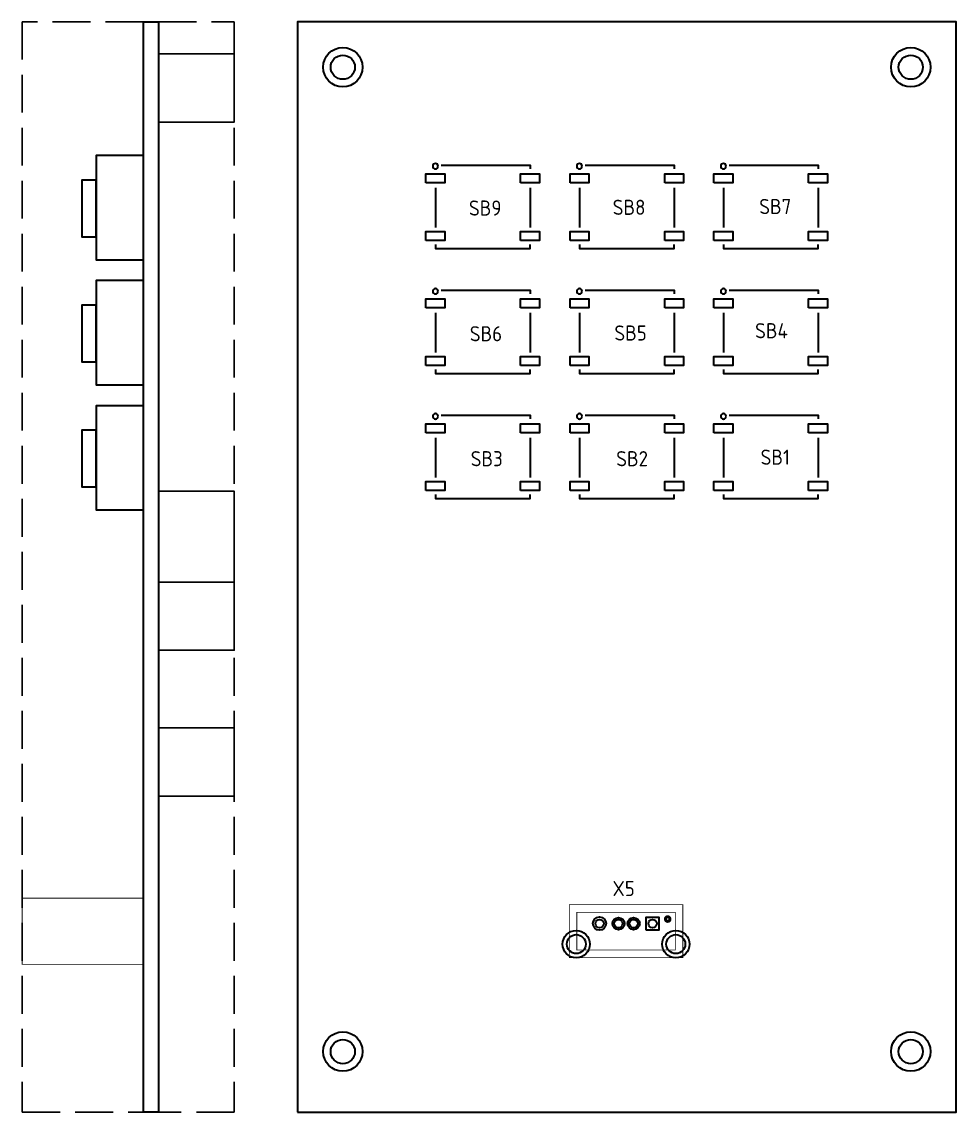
# Model space of a CAD drawing. Header units: millimetres. Extents: x 1200 to 1424, y -2386 to -2242.
# Drawn here: x 1301 to 1424.4, y -2386.3 to -2242.3 of the extents above; entities that cross this region are included whole.
import ezdxf
from ezdxf.enums import TextEntityAlignment as Align

# ---------------------------------------------------------------- set-up
doc = ezdxf.new("R2010")
doc.units = ezdxf.units.MM
doc.linetypes.add('ГОСТ 2.303 4', pattern=[7, 5, -2, 0])
doc.layers.get('0').update_dxf_attribs({"color": 250})
doc.layers.add('BOARD', color=173, linetype='Continuous', lineweight=35)
doc.layers.add('BOTTOM', color=7, linetype='Continuous', lineweight=35)
doc.layers.add('TOP', color=7, linetype='Continuous')
doc.styles.get("Standard").update_dxf_attribs({"font": 'txt.shx'})

# ---------------------------------------------------------------- blocks, each defined once
blk = doc.blocks.new('FIGURE_CIRCLE')
blk.add_circle((0, 0), 0.5)
blk = doc.blocks.new('FIGURE_SQUARE')
blk.add_lwpolyline([(-0.5, -0.5), (-0.5, 0.5), (0.5, 0.5), (0.5, -0.5)], close=True)

msp = doc.modelspace()

# ---------------------------------------------------------------- linework, layer by layer
at = {"layer": 'BOARD'}
for points in [[(1317.06, -2242.28), (1319.06, -2242.28), (1319.06, -2386.28), (1317.06, -2386.28)], [(1337.39, -2386.28), (1424.39, -2386.28), (1424.39, -2242.28), (1337.39, -2242.28)]]:
    msp.add_lwpolyline(points, close=True, dxfattribs=at)
at = {"layer": 'BOTTOM', "ltscale": 100}
for points in [[(1317.06, -2259.96), (1310.81, -2259.96), (1310.81, -2273.71), (1317.06, -2273.71)], [(1310.81, -2263.18), (1308.94, -2263.18), (1308.94, -2270.68), (1310.81, -2270.68)], [(1317.06, -2276.47), (1310.81, -2276.47), (1310.81, -2290.22), (1317.06, -2290.22)], [(1310.81, -2279.69), (1308.94, -2279.69), (1308.94, -2287.19), (1310.81, -2287.19)], [(1317.06, -2292.98), (1310.81, -2292.98), (1310.81, -2306.73), (1317.06, -2306.73)], [(1310.81, -2296.2), (1308.94, -2296.2), (1308.94, -2303.7), (1310.81, -2303.7)]]:
    msp.add_lwpolyline(points, close=True, dxfattribs=at)
at = {"layer": 'BOTTOM'}
for points in [[(1355.98, -2261.36, 1), (1355.26, -2261.36, 1)], [(1375, -2261.36, 1), (1374.28, -2261.36, 1)], [(1394.01, -2261.36, 1), (1393.29, -2261.36, 1)], [(1355.98, -2277.87, 1), (1355.26, -2277.87, 1)], [(1375, -2277.87, 1), (1374.28, -2277.87, 1)], [(1394.01, -2277.87, 1), (1393.29, -2277.87, 1)], [(1355.98, -2294.38, 1), (1355.26, -2294.38, 1)], [(1375, -2294.38, 1), (1374.28, -2294.38, 1)], [(1394.01, -2294.38, 1), (1393.29, -2294.38, 1)]]:
    msp.add_lwpolyline(points, format="xyb", close=True, dxfattribs=at)
for points in [[(1356.37, -2261.21), (1368.12, -2261.21), (1368.12, -2261.71)], [(1375.39, -2261.21), (1387.14, -2261.21), (1387.14, -2261.71)], [(1394.4, -2261.21), (1406.15, -2261.21), (1406.15, -2261.71)], [(1355.62, -2264.21), (1355.62, -2269.46)], [(1368.12, -2264.21), (1368.12, -2269.46)], [(1374.64, -2264.21), (1374.64, -2269.46)], [(1387.14, -2264.21), (1387.14, -2269.46)], [(1393.65, -2264.21), (1393.65, -2269.46)], [(1406.15, -2264.21), (1406.15, -2269.46)], [(1355.62, -2271.71), (1355.62, -2272.21), (1368.12, -2272.21), (1368.12, -2271.71)], [(1374.64, -2271.71), (1374.64, -2272.21), (1387.14, -2272.21), (1387.14, -2271.71)], [(1393.65, -2271.71), (1393.65, -2272.21), (1406.15, -2272.21), (1406.15, -2271.71)], [(1356.37, -2277.72), (1368.12, -2277.72), (1368.12, -2278.22)], [(1375.39, -2277.72), (1387.14, -2277.72), (1387.14, -2278.22)], [(1394.4, -2277.72), (1406.15, -2277.72), (1406.15, -2278.22)], [(1355.62, -2280.72), (1355.62, -2285.97)], [(1368.12, -2280.72), (1368.12, -2285.97)], [(1374.64, -2280.72), (1374.64, -2285.97)], [(1387.14, -2280.72), (1387.14, -2285.97)], [(1393.65, -2280.72), (1393.65, -2285.97)], [(1406.15, -2280.72), (1406.15, -2285.97)], [(1355.62, -2288.22), (1355.62, -2288.72), (1368.12, -2288.72), (1368.12, -2288.22)], [(1374.64, -2288.22), (1374.64, -2288.72), (1387.14, -2288.72), (1387.14, -2288.22)], [(1393.65, -2288.22), (1393.65, -2288.72), (1406.15, -2288.72), (1406.15, -2288.22)], [(1356.37, -2294.23), (1368.12, -2294.23), (1368.12, -2294.73)], [(1375.39, -2294.23), (1387.14, -2294.23), (1387.14, -2294.73)], [(1394.4, -2294.23), (1406.15, -2294.23), (1406.15, -2294.73)], [(1355.62, -2297.23), (1355.62, -2302.48)], [(1368.12, -2297.23), (1368.12, -2302.48)], [(1374.64, -2297.23), (1374.64, -2302.48)], [(1387.14, -2297.23), (1387.14, -2302.48)], [(1393.65, -2297.23), (1393.65, -2302.48)], [(1406.15, -2297.23), (1406.15, -2302.48)], [(1355.62, -2304.73), (1355.62, -2305.23), (1368.12, -2305.23), (1368.12, -2304.73)], [(1374.64, -2304.73), (1374.64, -2305.23), (1387.14, -2305.23), (1387.14, -2304.73)], [(1393.65, -2304.73), (1393.65, -2305.23), (1406.15, -2305.23), (1406.15, -2304.73)]]:
    msp.add_lwpolyline(points, dxfattribs=at)
at = {"layer": 'BOTTOM', "const_width": 0.125}
msp.add_lwpolyline([(1307.69, -2358.01), (1301.06, -2358.01), (1301.06, -2366.76), (1317.06, -2366.76), (1317.06, -2358.01)], close=True, dxfattribs=at)
at = {"layer": 'BOTTOM', "const_width": 0.1}
for points in [[(1380.79, -2358.88), (1388.29, -2358.88), (1388.29, -2365.88), (1373.29, -2365.88), (1373.29, -2358.88), (1380.79, -2358.88)], [(1387.29, -2359.88), (1374.29, -2359.88), (1374.29, -2364.88), (1387.29, -2364.88), (1387.29, -2359.88)]]:
    msp.add_lwpolyline(points, dxfattribs=at)
at = {"layer": 'BOTTOM', "const_width": 0.4}
msp.add_lwpolyline([(1386.59, -2360.78, 1), (1385.99, -2360.78, 1), (1386.59, -2360.78)], format="xyb", dxfattribs=at)
at = {"layer": 'TOP', "linetype": 'ГОСТ 2.303 4'}
for p, q in [((1317.06, -2242.28), (1301.06, -2242.28)), ((1301.06, -2242.28), (1301.06, -2386.28)), ((1319.06, -2242.28), (1329.06, -2242.28)), ((1329.06, -2242.28), (1329.06, -2386.28)), ((1301.06, -2386.28), (1317.06, -2386.28)), ((1329.06, -2386.28), (1319.06, -2386.28))]:
    msp.add_line(p, q, dxfattribs=at)
at = {"layer": 'TOP'}
for points in [[(1319.06, -2246.53), (1329.06, -2246.53), (1329.06, -2255.53), (1319.06, -2255.53)], [(1319.06, -2316.28), (1329.06, -2316.28), (1329.06, -2325.28), (1319.06, -2325.28)], [(1319.06, -2335.53), (1329.06, -2335.53), (1329.06, -2344.53), (1319.06, -2344.53)]]:
    msp.add_lwpolyline(points, close=True, dxfattribs=at)
msp.add_lwpolyline([(1319.06, -2324.53), (1319.06, -2304.28), (1329.06, -2304.28), (1329.06, -2324.53)], dxfattribs=at)

# ---------------------------------------------------------------- block references
at = {"layer": 'BOTTOM'}
for name, p, xscale, yscale in [('FIGURE_CIRCLE', (1343.39, -2248.28), 5.2, 5.2), ('FIGURE_CIRCLE', (1418.39, -2248.28), 5.2, 5.2), ('FIGURE_CIRCLE', (1343.39, -2248.28), 3.2, 3.2), ('FIGURE_CIRCLE', (1418.39, -2248.28), 3.2, 3.2), ('FIGURE_SQUARE', (1355.62, -2262.96), 2.5, 1.2), ('FIGURE_SQUARE', (1368.12, -2262.96), 2.5, 1.2), ('FIGURE_SQUARE', (1374.64, -2262.96), 2.5, 1.2), ('FIGURE_SQUARE', (1387.14, -2262.96), 2.5, 1.2), ('FIGURE_SQUARE', (1393.65, -2262.96), 2.5, 1.2), ('FIGURE_SQUARE', (1406.15, -2262.96), 2.5, 1.2), ('FIGURE_SQUARE', (1355.62, -2270.58), 2.5, 1.2), ('FIGURE_SQUARE', (1368.12, -2270.58), 2.5, 1.2), ('FIGURE_SQUARE', (1374.64, -2270.58), 2.5, 1.2), ('FIGURE_SQUARE', (1387.14, -2270.58), 2.5, 1.2), ('FIGURE_SQUARE', (1393.65, -2270.58), 2.5, 1.2), ('FIGURE_SQUARE', (1406.15, -2270.58), 2.5, 1.2), ('FIGURE_SQUARE', (1355.62, -2279.47), 2.5, 1.2), ('FIGURE_SQUARE', (1368.12, -2279.47), 2.5, 1.2), ('FIGURE_SQUARE', (1374.64, -2279.47), 2.5, 1.2), ('FIGURE_SQUARE', (1387.14, -2279.47), 2.5, 1.2), ('FIGURE_SQUARE', (1393.65, -2279.47), 2.5, 1.2), ('FIGURE_SQUARE', (1406.15, -2279.47), 2.5, 1.2), ('FIGURE_SQUARE', (1355.62, -2287.09), 2.5, 1.2), ('FIGURE_SQUARE', (1368.12, -2287.09), 2.5, 1.2), ('FIGURE_SQUARE', (1374.64, -2287.09), 2.5, 1.2), ('FIGURE_SQUARE', (1387.14, -2287.09), 2.5, 1.2), ('FIGURE_SQUARE', (1393.65, -2287.09), 2.5, 1.2), ('FIGURE_SQUARE', (1406.15, -2287.09), 2.5, 1.2), ('FIGURE_SQUARE', (1355.62, -2295.98), 2.5, 1.2), ('FIGURE_SQUARE', (1368.12, -2295.98), 2.5, 1.2), ('FIGURE_SQUARE', (1374.64, -2295.98), 2.5, 1.2), ('FIGURE_SQUARE', (1387.14, -2295.98), 2.5, 1.2), ('FIGURE_SQUARE', (1393.65, -2295.98), 2.5, 1.2), ('FIGURE_SQUARE', (1406.15, -2295.98), 2.5, 1.2), ('FIGURE_SQUARE', (1355.62, -2303.6), 2.5, 1.2), ('FIGURE_SQUARE', (1368.12, -2303.6), 2.5, 1.2), ('FIGURE_SQUARE', (1374.64, -2303.6), 2.5, 1.2), ('FIGURE_SQUARE', (1387.14, -2303.6), 2.5, 1.2), ('FIGURE_SQUARE', (1393.65, -2303.6), 2.5, 1.2), ('FIGURE_SQUARE', (1406.15, -2303.6), 2.5, 1.2), ('FIGURE_CIRCLE', (1377.29, -2361.38), 1.75, 1.75), ('FIGURE_CIRCLE', (1377.29, -2361.38), 1.1, 1.1), ('FIGURE_CIRCLE', (1379.79, -2361.38), 1.6, 1.6), ('FIGURE_CIRCLE', (1379.79, -2361.38), 1.1, 1.1), ('FIGURE_CIRCLE', (1381.79, -2361.38), 1.6, 1.6), ('FIGURE_CIRCLE', (1381.79, -2361.38), 1.1, 1.1), ('FIGURE_SQUARE', (1384.29, -2361.38), 1.7, 1.7), ('FIGURE_CIRCLE', (1384.29, -2361.38), 1.1, 1.1), ('FIGURE_CIRCLE', (1374.22, -2364.09), 3.6, 3.6), ('FIGURE_CIRCLE', (1374.22, -2364.09), 2.5, 2.5), ('FIGURE_CIRCLE', (1387.36, -2364.09), 3.6, 3.6), ('FIGURE_CIRCLE', (1387.36, -2364.09), 2.5, 2.5), ('FIGURE_CIRCLE', (1343.39, -2378.28), 5.2, 5.2), ('FIGURE_CIRCLE', (1418.39, -2378.28), 5.2, 5.2), ('FIGURE_CIRCLE', (1343.39, -2378.28), 3.2, 3.2), ('FIGURE_CIRCLE', (1418.39, -2378.28), 3.2, 3.2)]:
    msp.add_blockref(name, p, dxfattribs=dict(at, xscale=xscale, yscale=yscale))

# ---------------------------------------------------------------- texts
at = {"layer": 'BOTTOM', "width": 0.865}
for s, p in [('SB9', (1362.19, -2267.88)), ('SB8', (1381.19, -2267.78)), ('SB7', (1400.49, -2267.68)), ('SB5', (1381.39, -2284.38)), ('SB4', (1399.99, -2284.08)), ('SB6', (1362.29, -2284.48)), ('SB3', (1362.39, -2300.98)), ('SB2', (1381.59, -2300.98)), ('SB1', (1400.49, -2300.78)), ('X5', (1380.47, -2357.75))]:
    msp.add_text(s, height=2, dxfattribs=at).set_placement(p, align=Align.CENTER)

doc.saveas('drawing.dxf')
